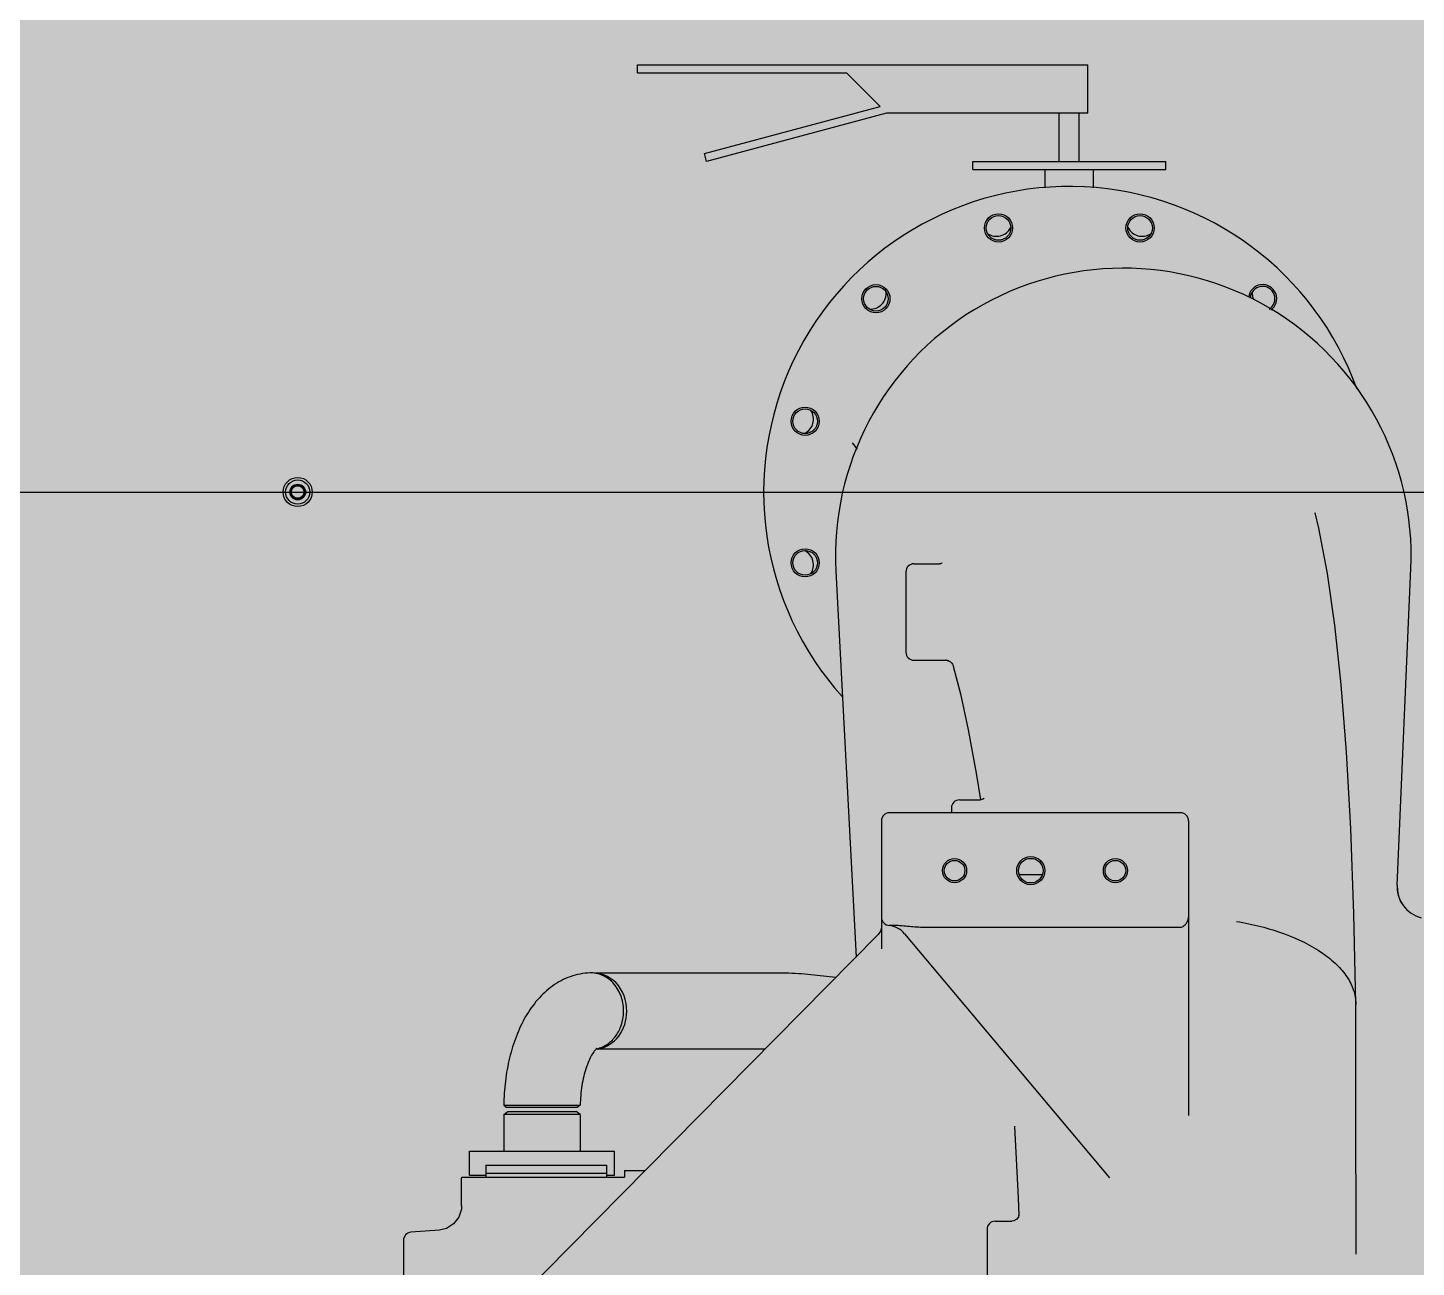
# Model space of a CAD drawing. Extents: x -18489 to 27370, y -8745 to 11880.
# Drawn here: x -14661.1 to -14551.6, y 2544.3 to 2642 of the extents above; entities that cross this region are included whole.
import ezdxf

# ---------------------------------------------------------------- set-up
doc = ezdxf.new("R2010")
doc.units = 0
doc.header["$LTSCALE"] = 100
for name, color, linetype in [('188K-SM-03-F10-MECH-EQ-Y2257103$0$0 Xref', 8, 'Continuous'), ('188K-SM-03-F10-MECH-EQ-Y2257103$0$M-EQU-FOUNDATION', 8, 'Continuous'), ('188K-SM-03-F10-MECH-EQ-Y2257103$0$Micron CUP L10 HVAC EQU$0$M-MECH-EQU', 136, 'Continuous'), ('188K-SM-03-F10-MECH-EQ-Y2257103$0$Micron CUP L10 HVAC EQU$0$M-PHASE1 AREA', 252, 'Continuous')]:
    doc.layers.add(name, color=color, linetype=linetype)

# ---------------------------------------------------------------- blocks, each defined once
blk = doc.blocks.new('188K-SM-03-F10-MECH-EQ-Y2257103$0$Micron CUP L10 HVAC EQU$0$A$C0c53ceb0')
at = {"layer": '188K-SM-03-F10-MECH-EQ-Y2257103$0$Micron CUP L10 HVAC EQU$0$M-PHASE1 AREA'}
for p, q in [((15301.24031, 17210.47651), (15301.24031, 17216.81982)), ((15301.24031, 17216.81982), (15656.4661, 17216.81982)), ((15656.4661, 17178.75992), (15656.4661, 17216.81982)), ((15301.24257, 17210.47651), (15466.16657, 17210.47651)), ((15466.16657, 17210.47651), (15492.70386, 17183.93922)), ((15354.20318, 17146.82807), (15492.70386, 17183.93922)), ((15497.88316, 17178.75992), (15355.84488, 17140.70088)), ((15656.4661, 17178.75992), (15497.88316, 17178.75992)), ((15633.98603, 17140.70001), (15633.98603, 17178.75992)), ((15649.84432, 17140.70001), (15649.84432, 17178.75992)), ((15355.84165, 17140.70001), (15354.19988, 17146.82719)), ((15565.79536, 17134.3567), (15565.79536, 17140.70001)), ((15565.79536, 17140.70001), (15718.03499, 17140.70001)), ((15718.03499, 17134.3567), (15718.03499, 17140.70001)), ((15565.79536, 17134.3567), (15718.03499, 17134.3567)), ((15622.88522, 17119.88136), (15622.88522, 17134.3567)), ((15660.94513, 17119.88121), (15660.94513, 17134.3567)), ((15470.61434, 16918.57491), (15474.57086, 16913.71284)), ((13383.58898, 16879.86279), (18509.19987, 16879.86279)), ((15835.93232, 16863.3794), (15835.94316, 16863.33432)), ((15838.70379, 16851.24526), (15835.93234, 16863.37944)), ((15845.45813, 16815.57531), (15838.70379, 16851.24526)), ((15519.36471, 16823.2804), (15539.64242, 16823.2804)), ((15540.47548, 16823.36744), (15539.64266, 16823.27929)), ((15541.31363, 16823.66777), (15540.47548, 16823.36744)), ((15541.61965, 16823.86628), (15541.31363, 16823.66777)), ((15541.55038, 16823.79086), (15541.61965, 16823.86628)), ((15457.74404, 16817.48497), (15473.70367, 16512.95691)), ((15513.02139, 16816.93708), (15513.02139, 16753.5039)), ((15851.31224, 16774.91361), (15845.45813, 16815.57531)), ((15900.49283, 16569.68996), (15911.39822, 16819.46442)), ((15856.38199, 16728.17397), (15851.31224, 16774.91361)), ((15519.36471, 16747.16058), (15544.36347, 16747.16058)), ((15544.7871, 16747.14763), (15544.36347, 16747.16184)), ((15544.7871, 16747.14763), (15545.67098, 16747.02546)), ((15546.84253, 16746.657), (15544.7871, 16747.14763)), ((15545.67098, 16747.02546), (15547.05192, 16746.56351)), ((15547.05192, 16746.56351), (15548.2295, 16745.84673)), ((15548.2295, 16745.84673), (15549.17086, 16744.9554)), ((15549.17086, 16744.9554), (15549.86232, 16743.97783)), ((15549.86232, 16743.97783), (15550.26115, 16743.14756)), ((15550.26115, 16743.14756), (15550.41615, 16742.70321)), ((15550.41615, 16742.70321), (15550.45311, 16742.57573)), ((15550.45301, 16742.57922), (15555.99353, 16720.79351)), ((15860.62163, 16674.81649), (15856.38199, 16728.17397)), ((15555.99353, 16720.79351), (15562.23202, 16692.22898)), ((15562.23202, 16692.22898), (15568.58938, 16658.12387)), ((15863.95282, 16614.46741), (15860.62163, 16674.81649)), ((15568.58938, 16658.12387), (15571.91938, 16637.09159)), ((15555.30569, 16637.04059), (15571.59725, 16637.04059)), ((15572.08878, 16637.06757), (15571.65626, 16637.04008)), ((15574.18221, 16637.91531), (15572.08878, 16637.06757)), ((15574.64044, 16638.37918), (15574.18221, 16637.91531)), ((15574.31526, 16637.48439), (15574.64044, 16638.37918)), ((15729.69838, 16626.89128), (15500.07028, 16626.89128)), ((15548.96237, 16630.69727), (15548.96237, 16626.89128)), ((15493.72696, 16620.54796), (15493.72696, 16519.46347)), ((15736.0417, 16620.54796), (15736.0417, 16388.14428)), ((15866.37644, 16547.03773), (15863.95282, 16614.46741)), ((15620.72673, 16578.04773), (15602.35961, 16578.04773)), ((15493.72696, 16536.66586), (15493.10008, 16533.53366)), ((15502.99204, 16538.08483), (15500.07028, 16538.08483)), ((15729.69755, 16536.39713), (15528.88477, 16536.39732)), ((15867.92426, 16476.16707), (15866.37644, 16547.03773)), ((15206.23887, 16242.37058), (15491.29901, 16530.7576)), ((15493.10008, 16533.53366), (15491.30026, 16530.75885)), ((15512.00143, 16531.42551), (15673.56962, 16338.87605)), ((15264.68892, 16500.55629), (15263.96583, 16500.54439)), ((15415.63561, 16500.40952), (15267.28397, 16500.40952)), ((15457.91251, 16496.98145), (15435.74743, 16499.26793)), ((15867.88812, 16392.51965), (15867.92824, 16475.42051)), ((15867.92426, 16476.16707), (15867.92824, 16475.42051)), ((15402.05561, 16440.47266), (15268.6152, 16440.47266)), ((15195.92593, 16396.14419), (15198.3016, 16394.32128)), ((15195.92593, 16396.14419), (15196.02025, 16396.14346)), ((15195.92597, 16396.14419), (15210.38541, 16396.13948)), ((15253.79254, 16394.32128), (15198.30199, 16394.32128)), ((15203.16531, 16396.13991), (15233.22005, 16396.1422)), ((15210.38541, 16396.13948), (15256.19257, 16396.16263)), ((15233.22005, 16396.1422), (15249.03265, 16396.14895)), ((15249.03265, 16396.14895), (15253.92434, 16396.15424)), ((15256.1926, 16396.1626), (15253.79294, 16394.32128)), ((15253.92434, 16396.15424), (15256.10225, 16396.16083)), ((15256.10225, 16396.16083), (15256.1926, 16396.1626)), ((15195.91651, 16388.77433), (15199.01205, 16391.14962)), ((15195.91651, 16388.77433), (15195.91651, 16359.9405)), ((15256.17803, 16388.77433), (15195.91651, 16388.77433)), ((15199.01239, 16391.14962), (15253.08214, 16391.14962)), ((15256.17803, 16388.77433), (15253.08249, 16391.14962)), ((15256.17803, 16388.77433), (15256.17803, 16359.9405)), ((15868.14485, 16291.21307), (15867.88812, 16392.51965)), ((15598.62611, 16379.68827), (15598.63768, 16379.49973)), ((15598.63743, 16379.50374), (15601.59788, 16323.02772)), ((15168.95741, 16340.91054), (15168.95741, 16359.9405)), ((15168.95758, 16359.9405), (15283.13696, 16359.9405)), ((15283.13713, 16340.91054), (15283.13713, 16359.9405)), ((15162.61409, 16338.39719), (15162.69581, 16339.41212)), ((15162.69581, 16339.41212), (15291.07896, 16339.41212)), ((15168.95758, 16340.91054), (15181.84703, 16340.91054)), ((15181.84703, 16348.9271), (15181.84703, 16339.41212)), ((15181.84703, 16348.9271), (15276.99679, 16348.9271)), ((15181.84703, 16342.58378), (15276.99679, 16342.58378)), ((15276.99679, 16348.9271), (15276.99679, 16339.41212)), ((15276.99679, 16340.91054), (15283.13696, 16340.91054)), ((15291.07896, 16344.74051), (15291.07896, 16339.41212)), ((15291.07896, 16344.74051), (15307.42784, 16344.74051)), ((15162.61409, 16316.73887), (15162.61409, 16338.39719)), ((15601.59788, 16323.02772), (15602.1667, 16309.12934)), ((15160.41265, 16307.85333), (15156.3194, 16302.59823)), ((15162.44403, 16314.19718), (15160.41265, 16307.85333)), ((15162.61454, 16316.73887), (15162.44403, 16314.19718)), ((15600.60264, 16306.29275), (15598.26399, 16304.91726)), ((15601.88024, 16308.13102), (15600.60264, 16306.29275)), ((15602.17123, 16309.14515), (15601.88024, 16308.13102)), ((15602.17425, 16309.0719), (15602.17123, 16309.14515)), ((15602.17815, 16308.8507), (15602.17889, 16308.83127)), ((15145.09401, 16297.76925), (15122.61824, 16295.98102)), ((15150.66585, 16299.07577), (15145.09402, 16297.76919)), ((15156.3194, 16302.59823), (15150.66585, 16299.07577)), ((15577.03045, 16298.30742), (15577.03045, 16234.87425)), ((15583.37377, 16304.65074), (15596.49978, 16304.65074)), ((15598.26399, 16304.91726), (15596.50056, 16304.64943)), ((15116.77802, 16289.65258), (15116.77802, 16217.7426)), ((15868.12983, 16278.66907), (15868.14485, 16291.21307))]:
    blk.add_line(p, q, dxfattribs=at)
for centre, radius in [((15586.09495, 17088.18672), 11.10081), ((15586.09495, 17088.18672), 9.71796), ((15697.7354, 17088.18672), 11.10081), ((15697.7354, 17088.18672), 9.71796), ((15489.41147, 17032.36649), 11.10081), ((15489.41147, 17032.36649), 9.71796), ((15433.59125, 16935.68302), 11.10081), ((15433.59125, 16935.68302), 9.71796), ((15033.35626, 16879.86279), 11.4879), ((15033.35626, 16879.86279), 9.51498), ((15033.35626, 16879.86279), 6.17839), ((15033.35626, 16879.86279), 5.67682), ((15033.35626, 16879.86279), 5.29033), ((15033.35626, 16879.86279), 4.90973), ((15433.59125, 16824.04256), 11.10081), ((15433.59125, 16824.04256), 9.71796), ((15611.54337, 16581.21939), 11.10081), ((15611.54337, 16581.21939), 9.71796), ((15551.43409, 16581.21939), 9.51498), ((15551.43409, 16581.21939), 8.13213), ((15678.30044, 16581.21939), 9.51498), ((15678.30044, 16581.21939), 8.13213)]:
    blk.add_circle(centre, radius, dxfattribs=at)
for centre, radius, start, end in [((15641.91517, 16879.86279), 241.04607, 19.67306152, 222.01496328), ((15584.45317, 17094.31389), 12.68664, 237.24435671, 332.75501234), ((15699.37717, 17094.31389), 12.68664, 207.24498766, 302.75564329), ((15684.52359, 16829.36998), 227.09077, 357.5, 183), ((15794.41887, 17032.36649), 11.10081, 305.31513384, 174.77127718), ((15794.41887, 17032.36649), 9.71796, 301.43586892, 177.33330652), ((15484.92607, 17036.85189), 12.68664, 267.24483742, 2.75513962), ((15798.90428, 17036.85189), 12.68664, 177.24486038, 203.56872399), ((15427.46407, 16937.32479), 12.68664, 297.24486048, 32.75509564), ((15427.46407, 16822.40079), 12.68664, 327.24490436, 62.75513952), ((15519.36471, 16816.93708), 6.34332, 90, 180), ((15519.36471, 16753.5039), 6.34332, 180, 270), ((15555.30569, 16630.69727), 6.34332, 90, 180), ((15500.07028, 16620.54796), 6.34332, 90, 180), ((15729.69838, 16620.54796), 6.34332, 0, 90), ((15925.97844, 16568.59819), 25.50898, 177.54703661, 194.21043273), ((15925.84707, 16568.70035), 25.37327, 177.5, 255.51083689), ((15925.76694, 16568.56432), 25.29565, 194.2536509, 197.16283929), ((15925.89253, 16568.61069), 25.42933, 197.17917334, 210.56801656), ((15500.07028, 16544.42815), 6.34332, 180, 270), ((15497.42364, 16519.19329), 19.02995, 40, 82.67919228), ((15502.94918, 16501.79654), 36.28841, 86.03236377, 89.93233468), ((15581.86382, 16641.62894), 183.27011, 326.23455387, 326.67385965), ((15729.69838, 16544.42815), 6.34332, 326.6364995, 0), ((15264.62266, 16462.5852), 22.3157, 280.81733248, 282.53403934), ((15123.12133, 16289.65769), 6.34332, 94.549, 180), ((15583.37377, 16298.30742), 6.34332, 90, 180)]:
    blk.add_arc(centre, radius, start, end, dxfattribs=at)
for points, knots in [([(15528.88477, 16536.39732), (15524.97121, 16536.39635), (15517.14338, 16536.83193), (15509.36577, 16537.73336), (15505.46008, 16537.99797)], [0, 0, 0, 0, 0.4999315167, 1, 1, 1, 1]), ([(15733.25014, 16538.49587), (15732.55992, 16537.70364), (15731.45961, 16536.68479), (15730.05106, 16536.39702), (15729.69755, 16536.39713)], [0, 0, 0, 0, 0.7482566958, 1, 1, 1, 1]), ([(15773.89589, 16541.20287), (15786.72832, 16539.03014), (15810.33308, 16533.111), (15836.83058, 16520.47838), (15852.7348, 16507.74913), (15861.19381, 16497.83396), (15866.53091, 16487.24032), (15867.8658, 16479.76821), (15867.92426, 16476.16707)], [0, 0, 0, 0, 0.3194013858, 0.5942236481, 0.7120770994, 0.8170812019, 0.9116133441, 1, 1, 1, 1]), ([(15263.96583, 16500.54439), (15261.30762, 16500.45691), (15256.00167, 16499.86171), (15248.29578, 16497.75519), (15241.005, 16494.53686), (15234.2438, 16490.3393), (15228.06571, 16485.2963), (15220.56938, 16477.54956), (15212.61309, 16466.15126), (15205.31692, 16450.59449), (15200.05251, 16433.43519), (15196.80066, 16415.10998), (15195.99173, 16402.5131), (15195.92592, 16396.1442)], [0, 0, 0, 0, 0.0582917483, 0.1164540619, 0.1744438709, 0.2323424206, 0.2903539103, 0.348784375, 0.4681587537, 0.5929532698, 0.7239948362, 0.8604047949, 1, 1, 1, 1]), ([(15290.31457, 16467.72817), (15290.47399, 16469.80278), (15290.42481, 16473.97588), (15289.25806, 16480.07586), (15287.04561, 16485.77362), (15283.87572, 16490.82629), (15279.87597, 16495.01791), (15275.20818, 16498.16243), (15270.07319, 16500.11401), (15266.46976, 16500.55629), (15264.68892, 16500.55629)], [0, 0, 0, 0, 0.1340698185, 0.2672574981, 0.3981429229, 0.5256355646, 0.6491537939, 0.7687690772, 0.8852530029, 1, 1, 1, 1]), ([(15292.74989, 16467.41395), (15293.4413, 16475.38688), (15289.73023, 16491.74781), (15274.4194, 16500.40797), (15267.28397, 16500.4094)], [0, 0, 0, 0, 0.5286502681, 1, 1, 1, 1]), ([(15268.71249, 16440.51939), (15274.77699, 16440.9169), (15287.36345, 16447.7438), (15292.16824, 16460.70673), (15292.74989, 16467.41395)], [0, 0, 0, 0, 0.4744386119, 1, 1, 1, 1]), ([(15269.4656, 16440.80135), (15270.83672, 16441.10615), (15273.5526, 16441.9852), (15277.35533, 16444.03852), (15280.82185, 16446.77966), (15283.86154, 16450.13301), (15286.39849, 16454.01173), (15289.04001, 16459.77321), (15290.06873, 16464.52894), (15290.31457, 16467.72817)], [0, 0, 0, 0, 0.1158501219, 0.2338640861, 0.3546685669, 0.4785826559, 0.6055855843, 0.7353508664, 1, 1, 1, 1]), ([(15268.83374, 16440.70417), (15268.60187, 16440.48262), (15268.06967, 16439.91972), (15267.21544, 16438.87067), (15266.2213, 16437.45982), (15264.67462, 16434.93426), (15262.72831, 16430.97611), (15260.62724, 16425.36933), (15258.81563, 16418.85941), (15256.90821, 16409.0805), (15256.27556, 16401.38847), (15256.19262, 16396.16263)], [0, 0, 0, 0, 0.0204150922, 0.0492502283, 0.0860533451, 0.1301973803, 0.2376650337, 0.3662022205, 0.5108566074, 0.6672902799, 1, 1, 1, 1]), ([(15269.37167, 16441.16496), (15269.3136, 16441.12457), (15269.12899, 16440.97669), (15268.95339, 16440.8185), (15268.83374, 16440.70417)], [0, 0, 0, 0, 0.2994416963, 1, 1, 1, 1])]:
    blk.add_open_spline(points, degree=3, knots=knots, dxfattribs=at)
for points in [[(15734.21989, 16539.76844), (15733.92312, 16539.32532), (15733.60047, 16538.89798), (15733.25014, 16538.49587)], [(15435.74743, 16499.26793), (15429.06814, 16499.95694), (15422.35034, 16500.40952), (15415.63561, 16500.40952)]]:
    blk.add_open_spline(points, degree=3, dxfattribs=at)
blk = doc.blocks.new('188K-SM-03-F10-MECH-EQ-Y2257103$0$Micron CUP L10 HVAC EQU')
at = {"layer": '188K-SM-03-F10-MECH-EQ-Y2257103$0$Micron CUP L10 HVAC EQU$0$M-MECH-EQU'}
blk.add_blockref('188K-SM-03-F10-MECH-EQ-Y2257103$0$Micron CUP L10 HVAC EQU$0$A$C0c53ceb0', (-206166.7, 2082.2), dxfattribs=at)
blk = doc.blocks.new('188K-SM-03-F10-MECH-EQ-Y2257103')
at = {"layer": '188K-SM-03-F10-MECH-EQ-Y2257103$0$M-EQU-FOUNDATION'}
h = blk.add_hatch(dxfattribs=at)
h.set_pattern_fill('AR-CONC', color=256, scale=0.1)
h.set_pattern_definition([(50, (4473.521, 709.199), (18.218467, -1.593909), [1.905, -20.955]), (355, (4473.521, 709.2), (-3.524342, 19.105685), [1.524, -16.764058]), (100.45144, (4475.04, 709.066), (14.694125, 17.511775), [1.619001, -17.809024]), (46.1842, (4473.521, 714.28), (27.107904, -4.204233), [2.8575, -31.4325]), (96.63556, (4475.78, 713.93), (23.740413, 24.742612), [2.428502, -26.71356]), (351.18415, (4473.52, 714.28), (23.740413, 24.742612), [2.285997, -25.145973]), (21, (4476.061, 713.009), (15.161439, -10.22652), [1.905, -20.955]), (326, (4476.061, 713.01), (6.180203, 18.418797), [1.524, -16.764]), (71.45144, (4477.325, 712.157), (21.341642, 8.192277), [1.619001, -17.808994]), (37.5, (4473.5214, 709.199), (0.3088603, 8.4555039), [0, -16.5608, 0, -17.018, 0, -16.8275]), (7.5, (4473.521, 709.199), (6.6819663, 10.0180575), [0, -9.7028, 0, -16.1798, 0, -6.4135]), (327.5, (4467.857, 709.199), (13.5590595, -0.5728744), [0, -6.35, 0, -19.812, 0, -26.289]), (317.5, (4465.317, 709.199), (14.812918, 2.542649), [0, -8.255, 0, -13.1572, 0, -18.669])])
h.paths.add_polyline_path([(-14928.15, 5602.46), (-14278.15, 5602.46), (-14278.15, 1902.46), (-14928.15, 1902.46)], flags=16)
h.paths.add_polyline_path([(-14933.15, 5607.46), (-14273.15, 5607.46), (-14273.15, 1897.46), (-14933.15, 1897.46)])
h = blk.add_hatch(dxfattribs=at)
h.set_pattern_fill('AR-CONC', color=256, scale=0.3)
h.set_pattern_definition([(50, (4473.52, 709.2), (54.6554, -4.78173), [5.715, -62.865]), (355, (4473.52, 709.2), (-10.57303, 57.31705), [4.572, -50.29218]), (100.45144, (4478.076, 708.8), (44.08237, 52.53533), [4.857, -53.42707]), (46.1842, (4473.52, 724.44), (81.32371, -12.6127), [8.5725, -94.2975]), (96.63556, (4480.3, 723.39), (71.22124, 74.22784), [7.2855, -80.14068]), (351.18415, (4473.52, 724.44), (71.22124, 74.22784), [6.858, -75.43792]), (21, (4481.14, 720.63), (45.48432, -30.67956), [5.715, -62.865]), (326, (4481.14, 720.63), (18.54061, 55.25639), [4.572, -50.292]), (71.45144, (4484.93, 718.07), (64.02493, 24.57683), [4.857, -53.42698]), (37.5, (4473.521, 709.2), (0.926581, 25.366512), [0, -49.6824, 0, -51.054, 0, -50.4825]), (7.5, (4473.52, 709.2), (20.0459, 30.054172), [0, -29.1084, 0, -48.5394, 0, -19.2405]), (327.5, (4456.529, 709.2), (40.677179, -1.718623), [0, -19.05, 0, -59.436, 0, -78.867]), (317.5, (4448.91, 709.2), (44.438754, 7.62795), [0, -24.765, 0, -39.4716, 0, -56.007])])
h.paths.add_polyline_path([(-14918.15, 5592.46), (-14288.15, 5592.46), (-14288.15, 1912.46), (-14918.15, 1912.46)])
at = {"layer": '188K-SM-03-F10-MECH-EQ-Y2257103$0$0 Xref', "xscale": 0.1, "yscale": 0.1, "zscale": 0.1}
blk.add_blockref('188K-SM-03-F10-MECH-EQ-Y2257103$0$Micron CUP L10 HVAC EQU', (4473.52, 709.2), dxfattribs=at)

msp = doc.modelspace()

# ---------------------------------------------------------------- block references
msp.add_blockref('188K-SM-03-F10-MECH-EQ-Y2257103', (0, 0))

doc.saveas('drawing.dxf')
